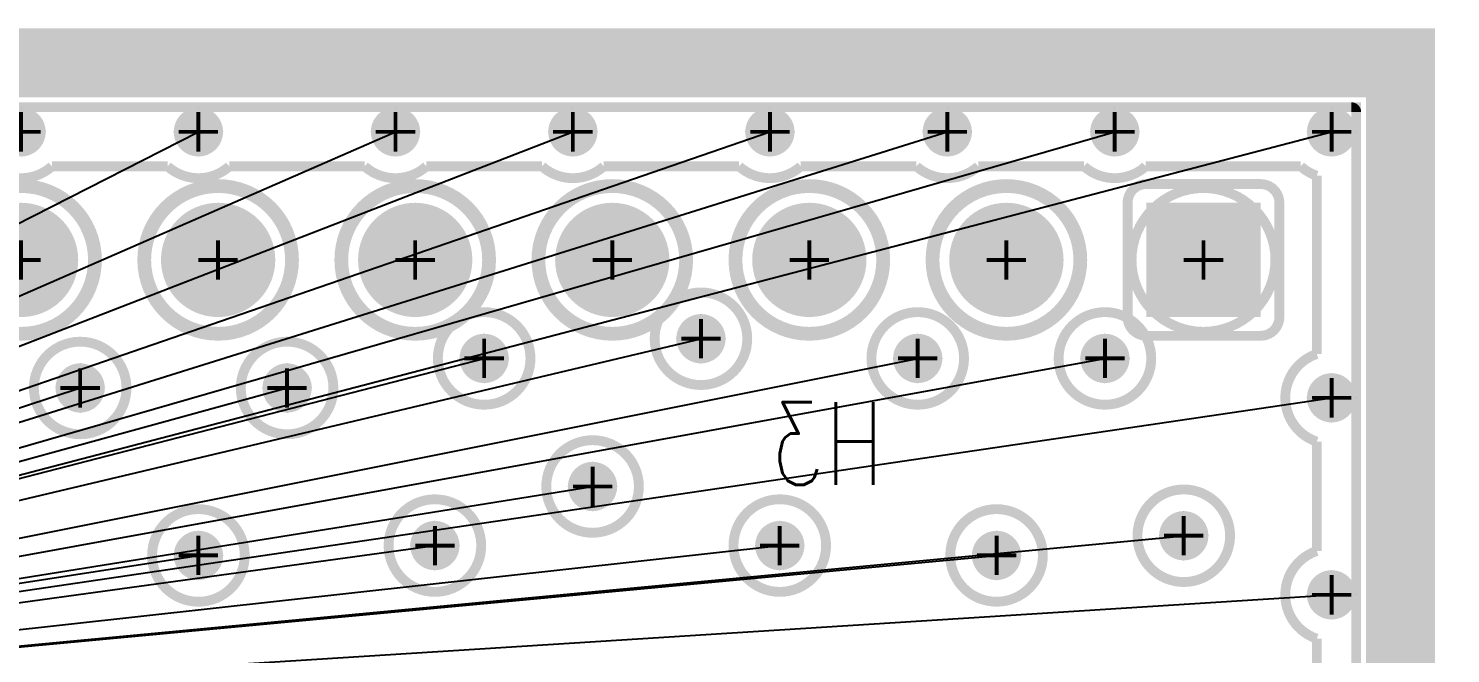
# Model space of a CAD drawing. Extents: x -1.33 to 3.2, y -3.63 to 2.02.
# Drawn here: x 0.804 to 1.525, y 1.7 to 2.018 of the extents above; entities that cross this region are included whole.
import ezdxf
from ezdxf.enums import TextEntityAlignment as Align

# ---------------------------------------------------------------- set-up
doc = ezdxf.new("R2010")
doc.units = 0
doc.linetypes.add('SIG_0', pattern=[2, 1, 1])
doc.linetypes.add('SIG_52', pattern=[2, 1, 1])
for name, color, linetype in [('2D_LINE_125', 3, 'CONTINUOUS'), ('2D_LINE_126', 6, 'CONTINUOUS'), ('BOARD_OUTLINE_00', 254, 'CONTINUOUS'), ('DRIL_PLTE_THRU_01', 16, 'CONTINUOUS'), ('DRIL_PLTE_THRU_02', 106, 'CONTINUOUS'), ('DRIL_PLTE_THRU_03', 255, 'CONTINUOUS'), ('DRIL_PLTE_THRU_04', 176, 'CONTINUOUS'), ('DRIL_SYMBOL', 254, 'CONTINUOUS'), ('LINK_00', 254, 'CONTINUOUS'), ('PADS_BOT', 5, 'CONTINUOUS'), ('PADS_INNER', 1, 'CONTINUOUS'), ('PADS_TOP', 1, 'CONTINUOUS'), ('PART_NAME_124', 216, 'CONTINUOUS'), ('POUR_OUTLINE_01', 1, 'CONTINUOUS'), ('POUR_OUTLINE_02', 112, 'CONTINUOUS'), ('POUR_OUTLINE_03', 222, 'CONTINUOUS'), ('POUR_OUTLINE_04', 5, 'CONTINUOUS'), ('POUR_VIATHERM_01', 1, 'CONTINUOUS'), ('POUR_VIATHERM_02', 112, 'CONTINUOUS'), ('POUR_VIATHERM_04', 5, 'CONTINUOUS'), ('POUR_VOID_01', 1, 'CONTINUOUS'), ('POUR_VOID_02', 112, 'CONTINUOUS'), ('POUR_VOID_03', 222, 'CONTINUOUS'), ('POUR_VOID_04', 5, 'CONTINUOUS'), ('VIAPTS', 34, 'CONTINUOUS')]:
    doc.layers.add(name, color=color, linetype=linetype)
doc.styles.add('W0$006', font='simplex', dxfattribs={"width": 0.75})

# ---------------------------------------------------------------- blocks, each defined once
blk = doc.blocks.new('SMOOTH_0$01')
at = {"const_width": 0.005}
blk.add_lwpolyline([(-0.0025, 0, 1), (0.0025, 0, 1)], format="xyb", close=True, dxfattribs=at)
blk = doc.blocks.new('BOARD_1')
at = {"layer": 'BOARD_OUTLINE_00', "const_width": 0.01}
blk.add_lwpolyline([(-0.04, 0), (2.56, 0), (2.56, 0.1), (2.65685, 0.19685), (2.65685, 1.45669), (2.56, 1.55354), (2.56, 2.1), (-0.04, 2.1)], close=True, dxfattribs=at)
at = {"layer": 'BOARD_OUTLINE_00'}
blk.add_blockref('SMOOTH_0$01', (2.56, 2.1), dxfattribs=at)
blk = doc.blocks.new('SMOOTH_0$035')
at = {"const_width": 0.0175}
blk.add_lwpolyline([(-0.00875, 0, 1), (0.00875, 0, 1)], format="xyb", close=True, dxfattribs=at)
blk = doc.blocks.new('DRAWING_9')
at = {"layer": '2D_LINE_125', "const_width": 0.035}
blk.add_lwpolyline([(-0.04, 0), (2.56, 0), (2.56, 0.1), (2.65685, 0.19685), (2.65685, 1.45669), (2.56, 1.55354), (2.56, 2.1), (-0.04, 2.1)], close=True, dxfattribs=at)
at = {"layer": '2D_LINE_125'}
blk.add_blockref('SMOOTH_0$035', (2.56, 2.1), dxfattribs=at)
blk = doc.blocks.new('DRAWING_10')
at = {"layer": '2D_LINE_126', "const_width": 0.035}
blk.add_lwpolyline([(-0.04, 0), (2.56, 0), (2.56, 0.1), (2.65685, 0.19685), (2.65685, 1.45669), (2.56, 1.55354), (2.56, 2.1), (-0.04, 2.1)], close=True, dxfattribs=at)
at = {"layer": '2D_LINE_126'}
blk.add_blockref('SMOOTH_0$035', (2.56, 2.1), dxfattribs=at)
blk = doc.blocks.new('POUR_VOID_694')
at = {"layer": 'POUR_VOID_01', "const_width": 0.005}
blk.add_lwpolyline([(-16.1785, -16, 1), (-16.1015, -16, 1)], format="xyb", close=True, dxfattribs=at)
blk = doc.blocks.new('POUR_VOID_690')
at = {"layer": 'POUR_VOID_01', "const_width": 0.005}
blk.add_lwpolyline([(-16.0785, -16, 1), (-16.0015, -16, 1)], format="xyb", close=True, dxfattribs=at)
blk = doc.blocks.new('POUR_VOID_689')
at = {"layer": 'POUR_VOID_01', "const_width": 0.005}
blk.add_lwpolyline([(-15.9785, -16, 1), (-15.9015, -16, 1)], format="xyb", close=True, dxfattribs=at)
blk = doc.blocks.new('POUR_VOID_688')
at = {"layer": 'POUR_VOID_01', "const_width": 0.005}
blk.add_lwpolyline([(-15.8785, -16, 1), (-15.8015, -16, 1)], format="xyb", close=True, dxfattribs=at)
blk = doc.blocks.new('POUR_VOID_687')
at = {"layer": 'POUR_VOID_01', "const_width": 0.005}
blk.add_lwpolyline([(-15.7785, -16, 1), (-15.7015, -16, 1)], format="xyb", close=True, dxfattribs=at)
blk = doc.blocks.new('POUR_VOID_685')
at = {"layer": 'POUR_VOID_01', "const_width": 0.005}
blk.add_lwpolyline([(-15.6785, -16, 1), (-15.6015, -16, 1)], format="xyb", close=True, dxfattribs=at)
blk = doc.blocks.new('POUR_VOID_684')
at = {"layer": 'POUR_VOID_01', "const_width": 0.005}
blk.add_lwpolyline([(-15.5015, -15.971), (-15.5015, -16.029, -0.414214), (-15.511, -16.0385), (-15.569, -16.0385, -0.414214), (-15.5785, -16.029), (-15.5785, -15.971, -0.414214), (-15.569, -15.9615), (-15.511, -15.9615, -0.414214)], format="xyb", close=True, dxfattribs=at)
blk = doc.blocks.new('POUR_OUTLINE_677')
at = {"layer": 'POUR_OUTLINE_01', "const_width": 0.005}
blk.add_lwpolyline([(-15.36565, -16.56621), (-15.36565, -16.55366, 0.198912), (-15.36638, -16.55189), (-15.45591, -16.46237, -0.198912), (-15.4625, -16.44646), (-15.4625, -15.925, 0.414214), (-15.465, -15.9225), (-18.015, -15.9225, 0.414214), (-18.0175, -15.925), (-18.0175, -17.975, 0.414214), (-18.015, -17.9775), (-15.465, -17.9775, 0.414214), (-15.4625, -17.975), (-15.4625, -17.9, -0.198912), (-15.45591, -17.88409), (-15.36638, -17.79456, 0.198912), (-15.36565, -17.79279), (-15.36565, -17.78025, 0.661266), (-15.36988, -17.77845, -2.350215), (-15.36988, -17.67037, 0.661266), (-15.36565, -17.66857), (-15.36565, -16.67789, 0.661266), (-15.36988, -16.67609, -2.350215), (-15.36988, -16.56801, 0.661266)], format="xyb", close=True, dxfattribs=at)
for name in ['POUR_VOID_694', 'POUR_VOID_690', 'POUR_VOID_689', 'POUR_VOID_688', 'POUR_VOID_687', 'POUR_VOID_685', 'POUR_VOID_684']:
    blk.add_blockref(name, (0, 0))
blk = doc.blocks.new('POUR_VIATHERM_1144')
at = {"layer": 'POUR_VIATHERM_01'}
for points in [[(-16.14, -15.9225), (-16.14, -15.9225)], [(-16.1525, -15.935), (-16.1525, -15.935)], [(-16.1275, -15.935), (-16.1275, -15.935)], [(-16.14, -15.9475), (-16.14, -15.9475)]]:
    blk.add_lwpolyline(points, dxfattribs=at)
blk = doc.blocks.new('POUR_VIATHERM_1146')
at = {"layer": 'POUR_VIATHERM_01'}
for points in [[(-16.05, -15.9225), (-16.05, -15.9225)], [(-16.0625, -15.935), (-16.0625, -15.935)], [(-16.0375, -15.935), (-16.0375, -15.935)], [(-16.05, -15.9475), (-16.05, -15.9475)]]:
    blk.add_lwpolyline(points, dxfattribs=at)
blk = doc.blocks.new('POUR_VIATHERM_1147')
at = {"layer": 'POUR_VIATHERM_01'}
for points in [[(-15.95, -15.9225), (-15.95, -15.9225)], [(-15.9625, -15.935), (-15.9625, -15.935)], [(-15.9375, -15.935), (-15.9375, -15.935)], [(-15.95, -15.9475), (-15.95, -15.9475)]]:
    blk.add_lwpolyline(points, dxfattribs=at)
blk = doc.blocks.new('POUR_VIATHERM_1149')
at = {"layer": 'POUR_VIATHERM_01'}
for points in [[(-15.86, -15.9225), (-15.86, -15.9225)], [(-15.8725, -15.935), (-15.8725, -15.935)], [(-15.8475, -15.935), (-15.8475, -15.935)], [(-15.86, -15.9475), (-15.86, -15.9475)]]:
    blk.add_lwpolyline(points, dxfattribs=at)
blk = doc.blocks.new('POUR_VIATHERM_1150')
at = {"layer": 'POUR_VIATHERM_01'}
for points in [[(-15.76, -15.9225), (-15.76, -15.9225)], [(-15.7725, -15.935), (-15.7725, -15.935)], [(-15.7475, -15.935), (-15.7475, -15.935)], [(-15.76, -15.9475), (-15.76, -15.9475)]]:
    blk.add_lwpolyline(points, dxfattribs=at)
blk = doc.blocks.new('POUR_VIATHERM_1151')
at = {"layer": 'POUR_VIATHERM_01'}
for points in [[(-15.67, -15.9225), (-15.67, -15.9225)], [(-15.6825, -15.935), (-15.6825, -15.935)], [(-15.6575, -15.935), (-15.6575, -15.935)], [(-15.67, -15.9475), (-15.67, -15.9475)]]:
    blk.add_lwpolyline(points, dxfattribs=at)
blk = doc.blocks.new('POUR_VIATHERM_1152')
at = {"layer": 'POUR_VIATHERM_01'}
for points in [[(-15.585, -15.9225), (-15.585, -15.9225)], [(-15.5975, -15.935), (-15.5975, -15.935)], [(-15.5725, -15.935), (-15.5725, -15.935)], [(-15.585, -15.9475), (-15.585, -15.9475)]]:
    blk.add_lwpolyline(points, dxfattribs=at)
blk = doc.blocks.new('POUR_VIATHERM_1153')
at = {"layer": 'POUR_VIATHERM_01'}
for points in [[(-15.475, -15.9225), (-15.475, -15.9225)], [(-15.4875, -15.935), (-15.4875, -15.935)], [(-15.4625, -15.935), (-15.4625, -15.935)], [(-15.475, -15.9475), (-15.475, -15.9475)]]:
    blk.add_lwpolyline(points, dxfattribs=at)
blk = doc.blocks.new('POUR_VIATHERM_1154')
at = {"layer": 'POUR_VIATHERM_01'}
for points in [[(-15.59, -16.0375), (-15.59, -16.0375)], [(-15.6025, -16.05), (-15.6025, -16.05)], [(-15.5775, -16.05), (-15.5775, -16.05)], [(-15.59, -16.0625), (-15.59, -16.0625)]]:
    blk.add_lwpolyline(points, dxfattribs=at)
blk = doc.blocks.new('POUR_VIATHERM_1156')
at = {"layer": 'POUR_VIATHERM_01'}
for points in [[(-15.685, -16.0375), (-15.685, -16.0375)], [(-15.6975, -16.05), (-15.6975, -16.05)], [(-15.6725, -16.05), (-15.6725, -16.05)], [(-15.685, -16.0625), (-15.685, -16.0625)]]:
    blk.add_lwpolyline(points, dxfattribs=at)
blk = doc.blocks.new('POUR_VIATHERM_1158')
at = {"layer": 'POUR_VIATHERM_01'}
for points in [[(-15.795, -16.0275), (-15.795, -16.0275)], [(-15.8075, -16.04), (-15.8075, -16.04)], [(-15.7825, -16.04), (-15.7825, -16.04)], [(-15.795, -16.0525), (-15.795, -16.0525)]]:
    blk.add_lwpolyline(points, dxfattribs=at)
blk = doc.blocks.new('POUR_VIATHERM_1160')
at = {"layer": 'POUR_VIATHERM_01'}
for points in [[(-15.905, -16.0375), (-15.905, -16.0375)], [(-15.9175, -16.05), (-15.9175, -16.05)], [(-15.8925, -16.05), (-15.8925, -16.05)], [(-15.905, -16.0625), (-15.905, -16.0625)]]:
    blk.add_lwpolyline(points, dxfattribs=at)
blk = doc.blocks.new('POUR_VIATHERM_1162')
at = {"layer": 'POUR_VIATHERM_01'}
for points in [[(-16.005, -16.0525), (-16.005, -16.0525)], [(-16.0175, -16.065), (-16.0175, -16.065)], [(-15.9925, -16.065), (-15.9925, -16.065)], [(-16.005, -16.0775), (-16.005, -16.0775)]]:
    blk.add_lwpolyline(points, dxfattribs=at)
blk = doc.blocks.new('POUR_VIATHERM_1164')
at = {"layer": 'POUR_VIATHERM_01'}
for points in [[(-16.11, -16.0525), (-16.11, -16.0525)], [(-16.1225, -16.065), (-16.1225, -16.065)], [(-16.0975, -16.065), (-16.0975, -16.065)], [(-16.11, -16.0775), (-16.11, -16.0775)]]:
    blk.add_lwpolyline(points, dxfattribs=at)
blk = doc.blocks.new('POUR_VIATHERM_1169')
at = {"layer": 'POUR_VIATHERM_01'}
for points in [[(-15.93, -16.1325), (-15.93, -16.1325)], [(-15.9425, -16.145), (-15.9425, -16.145)], [(-15.9175, -16.145), (-15.9175, -16.145)], [(-15.93, -16.1575), (-15.93, -16.1575)]]:
    blk.add_lwpolyline(points, dxfattribs=at)
blk = doc.blocks.new('POUR_VIATHERM_1171')
at = {"layer": 'POUR_VIATHERM_01'}
for points in [[(-15.85, -16.1025), (-15.85, -16.1025)], [(-15.8625, -16.115), (-15.8625, -16.115)], [(-15.8375, -16.115), (-15.8375, -16.115)], [(-15.85, -16.1275), (-15.85, -16.1275)]]:
    blk.add_lwpolyline(points, dxfattribs=at)
blk = doc.blocks.new('POUR_VIATHERM_1186')
at = {"layer": 'POUR_VIATHERM_01'}
for points in [[(-16.05, -16.1375), (-16.05, -16.1375)], [(-16.0625, -16.15), (-16.0625, -16.15)], [(-16.0375, -16.15), (-16.0375, -16.15)], [(-16.05, -16.1625), (-16.05, -16.1625)]]:
    blk.add_lwpolyline(points, dxfattribs=at)
blk = doc.blocks.new('POUR_VIATHERM_1193')
at = {"layer": 'POUR_VIATHERM_01'}
for points in [[(-15.755, -16.1325), (-15.755, -16.1325)], [(-15.7675, -16.145), (-15.7675, -16.145)], [(-15.7425, -16.145), (-15.7425, -16.145)], [(-15.755, -16.1575), (-15.755, -16.1575)]]:
    blk.add_lwpolyline(points, dxfattribs=at)
blk = doc.blocks.new('POUR_VIATHERM_1194')
at = {"layer": 'POUR_VIATHERM_01'}
for points in [[(-15.645, -16.1375), (-15.645, -16.1375)], [(-15.6575, -16.15), (-15.6575, -16.15)], [(-15.6325, -16.15), (-15.6325, -16.15)], [(-15.645, -16.1625), (-15.645, -16.1625)]]:
    blk.add_lwpolyline(points, dxfattribs=at)
blk = doc.blocks.new('POUR_VIATHERM_1196')
at = {"layer": 'POUR_VIATHERM_01'}
for points in [[(-15.55, -16.1275), (-15.55, -16.1275)], [(-15.5625, -16.14), (-15.5625, -16.14)], [(-15.5375, -16.14), (-15.5375, -16.14)], [(-15.55, -16.1525), (-15.55, -16.1525)]]:
    blk.add_lwpolyline(points, dxfattribs=at)
blk = doc.blocks.new('POUR_VIATHERM_1198')
at = {"layer": 'POUR_VIATHERM_01'}
for points in [[(-15.475, -16.1575), (-15.475, -16.1575)], [(-15.4875, -16.17), (-15.4875, -16.17)], [(-15.4625, -16.17), (-15.4625, -16.17)], [(-15.475, -16.1825), (-15.475, -16.1825)]]:
    blk.add_lwpolyline(points, dxfattribs=at)
blk = doc.blocks.new('POUR_VIATHERM_1204')
at = {"layer": 'POUR_VIATHERM_01'}
for points in [[(-15.475, -16.0575), (-15.475, -16.0575)], [(-15.4875, -16.07), (-15.4875, -16.07)], [(-15.4625, -16.07), (-15.4625, -16.07)], [(-15.475, -16.0825), (-15.475, -16.0825)]]:
    blk.add_lwpolyline(points, dxfattribs=at)
blk = doc.blocks.new('POUR_HEADER_0')
for name in ['POUR_OUTLINE_677', 'POUR_VIATHERM_1144', 'POUR_VIATHERM_1146', 'POUR_VIATHERM_1147', 'POUR_VIATHERM_1149', 'POUR_VIATHERM_1150', 'POUR_VIATHERM_1151', 'POUR_VIATHERM_1152', 'POUR_VIATHERM_1153', 'POUR_VIATHERM_1158', 'POUR_VIATHERM_1160', 'POUR_VIATHERM_1156', 'POUR_VIATHERM_1154', 'POUR_VIATHERM_1164', 'POUR_VIATHERM_1162', 'POUR_VIATHERM_1204', 'POUR_VIATHERM_1171', 'POUR_VIATHERM_1196', 'POUR_VIATHERM_1186', 'POUR_VIATHERM_1169', 'POUR_VIATHERM_1193', 'POUR_VIATHERM_1194', 'POUR_VIATHERM_1198']:
    blk.add_blockref(name, (18, 18))
blk = doc.blocks.new('POUR_VOID_24')
at = {"layer": 'POUR_VOID_04', "const_width": 0.005}
blk.add_lwpolyline([(-16.1785, -16, 1), (-16.1015, -16, 1)], format="xyb", close=True, dxfattribs=at)
blk = doc.blocks.new('POUR_VOID_23')
at = {"layer": 'POUR_VOID_04', "const_width": 0.005}
blk.add_lwpolyline([(-16.0785, -16, 1), (-16.0015, -16, 1)], format="xyb", close=True, dxfattribs=at)
blk = doc.blocks.new('POUR_VOID_21')
at = {"layer": 'POUR_VOID_04', "const_width": 0.005}
blk.add_lwpolyline([(-15.9785, -16, 1), (-15.9015, -16, 1)], format="xyb", close=True, dxfattribs=at)
blk = doc.blocks.new('POUR_VOID_20')
at = {"layer": 'POUR_VOID_04', "const_width": 0.005}
blk.add_lwpolyline([(-15.8785, -16, 1), (-15.8015, -16, 1)], format="xyb", close=True, dxfattribs=at)
blk = doc.blocks.new('POUR_VOID_19')
at = {"layer": 'POUR_VOID_04', "const_width": 0.005}
blk.add_lwpolyline([(-15.7785, -16, 1), (-15.7015, -16, 1)], format="xyb", close=True, dxfattribs=at)
blk = doc.blocks.new('POUR_VOID_17')
at = {"layer": 'POUR_VOID_04', "const_width": 0.005}
blk.add_lwpolyline([(-15.6785, -16, 1), (-15.6015, -16, 1)], format="xyb", close=True, dxfattribs=at)
blk = doc.blocks.new('POUR_VOID_16')
at = {"layer": 'POUR_VOID_04', "const_width": 0.005}
blk.add_lwpolyline([(-15.5015, -15.971), (-15.5015, -16.029, -0.414214), (-15.511, -16.0385), (-15.569, -16.0385, -0.414214), (-15.5785, -16.029), (-15.5785, -15.971, -0.414214), (-15.569, -15.9615), (-15.511, -15.9615, -0.414214)], format="xyb", close=True, dxfattribs=at)
blk = doc.blocks.new('POUR_OUTLINE_4')
at = {"layer": 'POUR_OUTLINE_04', "const_width": 0.005}
blk.add_lwpolyline([(-15.36565, -16.56621), (-15.36565, -16.55366, 0.198912), (-15.36638, -16.55189), (-15.45591, -16.46237, -0.198912), (-15.4625, -16.44646), (-15.4625, -15.925, 0.414214), (-15.465, -15.9225), (-18.015, -15.9225, 0.414214), (-18.0175, -15.925), (-18.0175, -17.975, 0.414214), (-18.015, -17.9775), (-15.465, -17.9775, 0.414214), (-15.4625, -17.975), (-15.4625, -17.9, -0.198912), (-15.45591, -17.88409), (-15.36638, -17.79456, 0.198912), (-15.36565, -17.79279), (-15.36565, -17.78025, 0.661266), (-15.36988, -17.77845, -2.350215), (-15.36988, -17.67037, 0.661266), (-15.36565, -17.66857), (-15.36565, -16.67789, 0.661266), (-15.36988, -16.67609, -2.350215), (-15.36988, -16.56801, 0.661266)], format="xyb", close=True, dxfattribs=at)
for name in ['POUR_VOID_24', 'POUR_VOID_23', 'POUR_VOID_21', 'POUR_VOID_20', 'POUR_VOID_19', 'POUR_VOID_17', 'POUR_VOID_16']:
    blk.add_blockref(name, (0, 0))
blk = doc.blocks.new('POUR_VIATHERM_432')
at = {"layer": 'POUR_VIATHERM_04'}
for points in [[(-16.14, -15.9225), (-16.14, -15.9225)], [(-16.1525, -15.935), (-16.1525, -15.935)], [(-16.1275, -15.935), (-16.1275, -15.935)], [(-16.14, -15.9475), (-16.14, -15.9475)]]:
    blk.add_lwpolyline(points, dxfattribs=at)
blk = doc.blocks.new('POUR_VIATHERM_434')
at = {"layer": 'POUR_VIATHERM_04'}
for points in [[(-16.05, -15.9225), (-16.05, -15.9225)], [(-16.0625, -15.935), (-16.0625, -15.935)], [(-16.0375, -15.935), (-16.0375, -15.935)], [(-16.05, -15.9475), (-16.05, -15.9475)]]:
    blk.add_lwpolyline(points, dxfattribs=at)
blk = doc.blocks.new('POUR_VIATHERM_435')
at = {"layer": 'POUR_VIATHERM_04'}
for points in [[(-15.95, -15.9225), (-15.95, -15.9225)], [(-15.9625, -15.935), (-15.9625, -15.935)], [(-15.9375, -15.935), (-15.9375, -15.935)], [(-15.95, -15.9475), (-15.95, -15.9475)]]:
    blk.add_lwpolyline(points, dxfattribs=at)
blk = doc.blocks.new('POUR_VIATHERM_437')
at = {"layer": 'POUR_VIATHERM_04'}
for points in [[(-15.86, -15.9225), (-15.86, -15.9225)], [(-15.8725, -15.935), (-15.8725, -15.935)], [(-15.8475, -15.935), (-15.8475, -15.935)], [(-15.86, -15.9475), (-15.86, -15.9475)]]:
    blk.add_lwpolyline(points, dxfattribs=at)
blk = doc.blocks.new('POUR_VIATHERM_438')
at = {"layer": 'POUR_VIATHERM_04'}
for points in [[(-15.76, -15.9225), (-15.76, -15.9225)], [(-15.7725, -15.935), (-15.7725, -15.935)], [(-15.7475, -15.935), (-15.7475, -15.935)], [(-15.76, -15.9475), (-15.76, -15.9475)]]:
    blk.add_lwpolyline(points, dxfattribs=at)
blk = doc.blocks.new('POUR_VIATHERM_439')
at = {"layer": 'POUR_VIATHERM_04'}
for points in [[(-15.67, -15.9225), (-15.67, -15.9225)], [(-15.6825, -15.935), (-15.6825, -15.935)], [(-15.6575, -15.935), (-15.6575, -15.935)], [(-15.67, -15.9475), (-15.67, -15.9475)]]:
    blk.add_lwpolyline(points, dxfattribs=at)
blk = doc.blocks.new('POUR_VIATHERM_440')
at = {"layer": 'POUR_VIATHERM_04'}
for points in [[(-15.585, -15.9225), (-15.585, -15.9225)], [(-15.5975, -15.935), (-15.5975, -15.935)], [(-15.5725, -15.935), (-15.5725, -15.935)], [(-15.585, -15.9475), (-15.585, -15.9475)]]:
    blk.add_lwpolyline(points, dxfattribs=at)
blk = doc.blocks.new('POUR_VIATHERM_441')
at = {"layer": 'POUR_VIATHERM_04'}
for points in [[(-15.475, -15.9225), (-15.475, -15.9225)], [(-15.4875, -15.935), (-15.4875, -15.935)], [(-15.4625, -15.935), (-15.4625, -15.935)], [(-15.475, -15.9475), (-15.475, -15.9475)]]:
    blk.add_lwpolyline(points, dxfattribs=at)
blk = doc.blocks.new('POUR_VIATHERM_442')
at = {"layer": 'POUR_VIATHERM_04'}
for points in [[(-15.59, -16.0375), (-15.59, -16.0375)], [(-15.6025, -16.05), (-15.6025, -16.05)], [(-15.5775, -16.05), (-15.5775, -16.05)], [(-15.59, -16.0625), (-15.59, -16.0625)]]:
    blk.add_lwpolyline(points, dxfattribs=at)
blk = doc.blocks.new('POUR_VIATHERM_444')
at = {"layer": 'POUR_VIATHERM_04'}
for points in [[(-15.685, -16.0375), (-15.685, -16.0375)], [(-15.6975, -16.05), (-15.6975, -16.05)], [(-15.6725, -16.05), (-15.6725, -16.05)], [(-15.685, -16.0625), (-15.685, -16.0625)]]:
    blk.add_lwpolyline(points, dxfattribs=at)
blk = doc.blocks.new('POUR_VIATHERM_446')
at = {"layer": 'POUR_VIATHERM_04'}
for points in [[(-15.795, -16.0275), (-15.795, -16.0275)], [(-15.8075, -16.04), (-15.8075, -16.04)], [(-15.7825, -16.04), (-15.7825, -16.04)], [(-15.795, -16.0525), (-15.795, -16.0525)]]:
    blk.add_lwpolyline(points, dxfattribs=at)
blk = doc.blocks.new('POUR_VIATHERM_448')
at = {"layer": 'POUR_VIATHERM_04'}
for points in [[(-15.905, -16.0375), (-15.905, -16.0375)], [(-15.9175, -16.05), (-15.9175, -16.05)], [(-15.8925, -16.05), (-15.8925, -16.05)], [(-15.905, -16.0625), (-15.905, -16.0625)]]:
    blk.add_lwpolyline(points, dxfattribs=at)
blk = doc.blocks.new('POUR_VIATHERM_450')
at = {"layer": 'POUR_VIATHERM_04'}
for points in [[(-16.005, -16.0525), (-16.005, -16.0525)], [(-16.0175, -16.065), (-16.0175, -16.065)], [(-15.9925, -16.065), (-15.9925, -16.065)], [(-16.005, -16.0775), (-16.005, -16.0775)]]:
    blk.add_lwpolyline(points, dxfattribs=at)
blk = doc.blocks.new('POUR_VIATHERM_452')
at = {"layer": 'POUR_VIATHERM_04'}
for points in [[(-16.11, -16.0525), (-16.11, -16.0525)], [(-16.1225, -16.065), (-16.1225, -16.065)], [(-16.0975, -16.065), (-16.0975, -16.065)], [(-16.11, -16.0775), (-16.11, -16.0775)]]:
    blk.add_lwpolyline(points, dxfattribs=at)
blk = doc.blocks.new('POUR_VIATHERM_457')
at = {"layer": 'POUR_VIATHERM_04'}
for points in [[(-15.93, -16.1325), (-15.93, -16.1325)], [(-15.9425, -16.145), (-15.9425, -16.145)], [(-15.9175, -16.145), (-15.9175, -16.145)], [(-15.93, -16.1575), (-15.93, -16.1575)]]:
    blk.add_lwpolyline(points, dxfattribs=at)
blk = doc.blocks.new('POUR_VIATHERM_459')
at = {"layer": 'POUR_VIATHERM_04'}
for points in [[(-15.85, -16.1025), (-15.85, -16.1025)], [(-15.8625, -16.115), (-15.8625, -16.115)], [(-15.8375, -16.115), (-15.8375, -16.115)], [(-15.85, -16.1275), (-15.85, -16.1275)]]:
    blk.add_lwpolyline(points, dxfattribs=at)
blk = doc.blocks.new('POUR_VIATHERM_474')
at = {"layer": 'POUR_VIATHERM_04'}
for points in [[(-16.05, -16.1375), (-16.05, -16.1375)], [(-16.0625, -16.15), (-16.0625, -16.15)], [(-16.0375, -16.15), (-16.0375, -16.15)], [(-16.05, -16.1625), (-16.05, -16.1625)]]:
    blk.add_lwpolyline(points, dxfattribs=at)
blk = doc.blocks.new('POUR_VIATHERM_481')
at = {"layer": 'POUR_VIATHERM_04'}
for points in [[(-15.755, -16.1325), (-15.755, -16.1325)], [(-15.7675, -16.145), (-15.7675, -16.145)], [(-15.7425, -16.145), (-15.7425, -16.145)], [(-15.755, -16.1575), (-15.755, -16.1575)]]:
    blk.add_lwpolyline(points, dxfattribs=at)
blk = doc.blocks.new('POUR_VIATHERM_482')
at = {"layer": 'POUR_VIATHERM_04'}
for points in [[(-15.645, -16.1375), (-15.645, -16.1375)], [(-15.6575, -16.15), (-15.6575, -16.15)], [(-15.6325, -16.15), (-15.6325, -16.15)], [(-15.645, -16.1625), (-15.645, -16.1625)]]:
    blk.add_lwpolyline(points, dxfattribs=at)
blk = doc.blocks.new('POUR_VIATHERM_484')
at = {"layer": 'POUR_VIATHERM_04'}
for points in [[(-15.55, -16.1275), (-15.55, -16.1275)], [(-15.5625, -16.14), (-15.5625, -16.14)], [(-15.5375, -16.14), (-15.5375, -16.14)], [(-15.55, -16.1525), (-15.55, -16.1525)]]:
    blk.add_lwpolyline(points, dxfattribs=at)
blk = doc.blocks.new('POUR_VIATHERM_486')
at = {"layer": 'POUR_VIATHERM_04'}
for points in [[(-15.475, -16.1575), (-15.475, -16.1575)], [(-15.4875, -16.17), (-15.4875, -16.17)], [(-15.4625, -16.17), (-15.4625, -16.17)], [(-15.475, -16.1825), (-15.475, -16.1825)]]:
    blk.add_lwpolyline(points, dxfattribs=at)
blk = doc.blocks.new('POUR_VIATHERM_492')
at = {"layer": 'POUR_VIATHERM_04'}
for points in [[(-15.475, -16.0575), (-15.475, -16.0575)], [(-15.4875, -16.07), (-15.4875, -16.07)], [(-15.4625, -16.07), (-15.4625, -16.07)], [(-15.475, -16.0825), (-15.475, -16.0825)]]:
    blk.add_lwpolyline(points, dxfattribs=at)
blk = doc.blocks.new('POUR_HEADER_1')
for name in ['POUR_OUTLINE_4', 'POUR_VIATHERM_432', 'POUR_VIATHERM_434', 'POUR_VIATHERM_435', 'POUR_VIATHERM_437', 'POUR_VIATHERM_438', 'POUR_VIATHERM_439', 'POUR_VIATHERM_440', 'POUR_VIATHERM_441', 'POUR_VIATHERM_446', 'POUR_VIATHERM_448', 'POUR_VIATHERM_444', 'POUR_VIATHERM_442', 'POUR_VIATHERM_452', 'POUR_VIATHERM_450', 'POUR_VIATHERM_492', 'POUR_VIATHERM_459', 'POUR_VIATHERM_484', 'POUR_VIATHERM_474', 'POUR_VIATHERM_457', 'POUR_VIATHERM_481', 'POUR_VIATHERM_482', 'POUR_VIATHERM_486']:
    blk.add_blockref(name, (18, 18))
blk = doc.blocks.new('POUR_VOID_1943')
at = {"layer": 'POUR_VOID_02', "const_width": 0.005}
blk.add_lwpolyline([(-16.1765, -16, 1), (-16.1035, -16, 1)], format="xyb", close=True, dxfattribs=at)
blk = doc.blocks.new('POUR_VOID_1941')
at = {"layer": 'POUR_VOID_02', "const_width": 0.005}
blk.add_lwpolyline([(-16.0765, -16, 1), (-16.0035, -16, 1)], format="xyb", close=True, dxfattribs=at)
blk = doc.blocks.new('POUR_VOID_1938')
at = {"layer": 'POUR_VOID_02', "const_width": 0.005}
blk.add_lwpolyline([(-15.9765, -16, 1), (-15.9035, -16, 1)], format="xyb", close=True, dxfattribs=at)
blk = doc.blocks.new('POUR_VOID_1936')
at = {"layer": 'POUR_VOID_02', "const_width": 0.005}
blk.add_lwpolyline([(-15.8765, -16, 1), (-15.8035, -16, 1)], format="xyb", close=True, dxfattribs=at)
blk = doc.blocks.new('POUR_VOID_1934')
at = {"layer": 'POUR_VOID_02', "const_width": 0.005}
blk.add_lwpolyline([(-15.7765, -16, 1), (-15.7035, -16, 1)], format="xyb", close=True, dxfattribs=at)
blk = doc.blocks.new('POUR_VOID_1933')
at = {"layer": 'POUR_VOID_02', "const_width": 0.005}
blk.add_lwpolyline([(-15.6765, -16, 1), (-15.6035, -16, 1)], format="xyb", close=True, dxfattribs=at)
blk = doc.blocks.new('POUR_VOID_1931')
at = {"layer": 'POUR_VOID_02', "const_width": 0.005}
blk.add_lwpolyline([(-15.5765, -16, 1), (-15.5035, -16, 1)], format="xyb", close=True, dxfattribs=at)
blk = doc.blocks.new('POUR_OUTLINE_1921')
at = {"layer": 'POUR_OUTLINE_02', "const_width": 0.005}
blk.add_lwpolyline([(-15.36565, -17.63338), (-15.36565, -16.71308, -1.466646), (-15.40121, -16.51706), (-15.45591, -16.46237, -0.198912), (-15.4625, -16.44646), (-15.4625, -15.9225), (-18.0175, -15.9225), (-18.0175, -17.9775), (-15.4625, -17.9775), (-15.4625, -17.9, -0.198912), (-15.45591, -17.88409), (-15.40121, -17.82939, -1.466646)], format="xyb", close=True, dxfattribs=at)
for name in ['POUR_VOID_1943', 'POUR_VOID_1941', 'POUR_VOID_1938', 'POUR_VOID_1936', 'POUR_VOID_1934', 'POUR_VOID_1933', 'POUR_VOID_1931']:
    blk.add_blockref(name, (0, 0))
blk = doc.blocks.new('POUR_VIATHERM_2371')
at = {"layer": 'POUR_VIATHERM_02'}
for points in [[(-16.14, -15.9225), (-16.14, -15.9225)], [(-16.1525, -15.935), (-16.1525, -15.935)], [(-16.1275, -15.935), (-16.1275, -15.935)], [(-16.14, -15.9475), (-16.14, -15.9475)]]:
    blk.add_lwpolyline(points, dxfattribs=at)
blk = doc.blocks.new('POUR_VIATHERM_2373')
at = {"layer": 'POUR_VIATHERM_02'}
for points in [[(-16.05, -15.9225), (-16.05, -15.9225)], [(-16.0625, -15.935), (-16.0625, -15.935)], [(-16.0375, -15.935), (-16.0375, -15.935)], [(-16.05, -15.9475), (-16.05, -15.9475)]]:
    blk.add_lwpolyline(points, dxfattribs=at)
blk = doc.blocks.new('POUR_VIATHERM_2374')
at = {"layer": 'POUR_VIATHERM_02'}
for points in [[(-15.95, -15.9225), (-15.95, -15.9225)], [(-15.9625, -15.935), (-15.9625, -15.935)], [(-15.9375, -15.935), (-15.9375, -15.935)], [(-15.95, -15.9475), (-15.95, -15.9475)]]:
    blk.add_lwpolyline(points, dxfattribs=at)
blk = doc.blocks.new('POUR_VIATHERM_2376')
at = {"layer": 'POUR_VIATHERM_02'}
for points in [[(-15.86, -15.9225), (-15.86, -15.9225)], [(-15.8725, -15.935), (-15.8725, -15.935)], [(-15.8475, -15.935), (-15.8475, -15.935)], [(-15.86, -15.9475), (-15.86, -15.9475)]]:
    blk.add_lwpolyline(points, dxfattribs=at)
blk = doc.blocks.new('POUR_VIATHERM_2377')
at = {"layer": 'POUR_VIATHERM_02'}
for points in [[(-15.76, -15.9225), (-15.76, -15.9225)], [(-15.7725, -15.935), (-15.7725, -15.935)], [(-15.7475, -15.935), (-15.7475, -15.935)], [(-15.76, -15.9475), (-15.76, -15.9475)]]:
    blk.add_lwpolyline(points, dxfattribs=at)
blk = doc.blocks.new('POUR_VIATHERM_2378')
at = {"layer": 'POUR_VIATHERM_02'}
for points in [[(-15.67, -15.9225), (-15.67, -15.9225)], [(-15.6825, -15.935), (-15.6825, -15.935)], [(-15.6575, -15.935), (-15.6575, -15.935)], [(-15.67, -15.9475), (-15.67, -15.9475)]]:
    blk.add_lwpolyline(points, dxfattribs=at)
blk = doc.blocks.new('POUR_VIATHERM_2379')
at = {"layer": 'POUR_VIATHERM_02'}
for points in [[(-15.585, -15.9225), (-15.585, -15.9225)], [(-15.5975, -15.935), (-15.5975, -15.935)], [(-15.5725, -15.935), (-15.5725, -15.935)], [(-15.585, -15.9475), (-15.585, -15.9475)]]:
    blk.add_lwpolyline(points, dxfattribs=at)
blk = doc.blocks.new('POUR_VIATHERM_2380')
at = {"layer": 'POUR_VIATHERM_02'}
for points in [[(-15.475, -15.9225), (-15.475, -15.9225)], [(-15.4875, -15.935), (-15.4875, -15.935)], [(-15.4625, -15.935), (-15.4625, -15.935)], [(-15.475, -15.9475), (-15.475, -15.9475)]]:
    blk.add_lwpolyline(points, dxfattribs=at)
blk = doc.blocks.new('POUR_VIATHERM_2381')
at = {"layer": 'POUR_VIATHERM_02'}
for points in [[(-15.59, -16.0375), (-15.59, -16.0375)], [(-15.6025, -16.05), (-15.6025, -16.05)], [(-15.5775, -16.05), (-15.5775, -16.05)], [(-15.59, -16.0625), (-15.59, -16.0625)]]:
    blk.add_lwpolyline(points, dxfattribs=at)
blk = doc.blocks.new('POUR_VIATHERM_2383')
at = {"layer": 'POUR_VIATHERM_02'}
for points in [[(-15.685, -16.0375), (-15.685, -16.0375)], [(-15.6975, -16.05), (-15.6975, -16.05)], [(-15.6725, -16.05), (-15.6725, -16.05)], [(-15.685, -16.0625), (-15.685, -16.0625)]]:
    blk.add_lwpolyline(points, dxfattribs=at)
blk = doc.blocks.new('POUR_VIATHERM_2385')
at = {"layer": 'POUR_VIATHERM_02'}
for points in [[(-15.795, -16.0275), (-15.795, -16.0275)], [(-15.8075, -16.04), (-15.8075, -16.04)], [(-15.7825, -16.04), (-15.7825, -16.04)], [(-15.795, -16.0525), (-15.795, -16.0525)]]:
    blk.add_lwpolyline(points, dxfattribs=at)
blk = doc.blocks.new('POUR_VIATHERM_2387')
at = {"layer": 'POUR_VIATHERM_02'}
for points in [[(-15.905, -16.0375), (-15.905, -16.0375)], [(-15.9175, -16.05), (-15.9175, -16.05)], [(-15.8925, -16.05), (-15.8925, -16.05)], [(-15.905, -16.0625), (-15.905, -16.0625)]]:
    blk.add_lwpolyline(points, dxfattribs=at)
blk = doc.blocks.new('POUR_VIATHERM_2389')
at = {"layer": 'POUR_VIATHERM_02'}
for points in [[(-16.005, -16.0525), (-16.005, -16.0525)], [(-16.0175, -16.065), (-16.0175, -16.065)], [(-15.9925, -16.065), (-15.9925, -16.065)], [(-16.005, -16.0775), (-16.005, -16.0775)]]:
    blk.add_lwpolyline(points, dxfattribs=at)
blk = doc.blocks.new('POUR_VIATHERM_2391')
at = {"layer": 'POUR_VIATHERM_02'}
for points in [[(-16.11, -16.0525), (-16.11, -16.0525)], [(-16.1225, -16.065), (-16.1225, -16.065)], [(-16.0975, -16.065), (-16.0975, -16.065)], [(-16.11, -16.0775), (-16.11, -16.0775)]]:
    blk.add_lwpolyline(points, dxfattribs=at)
blk = doc.blocks.new('POUR_VIATHERM_2396')
at = {"layer": 'POUR_VIATHERM_02'}
for points in [[(-15.93, -16.1325), (-15.93, -16.1325)], [(-15.9425, -16.145), (-15.9425, -16.145)], [(-15.9175, -16.145), (-15.9175, -16.145)], [(-15.93, -16.1575), (-15.93, -16.1575)]]:
    blk.add_lwpolyline(points, dxfattribs=at)
blk = doc.blocks.new('POUR_VIATHERM_2398')
at = {"layer": 'POUR_VIATHERM_02'}
for points in [[(-15.85, -16.1025), (-15.85, -16.1025)], [(-15.8625, -16.115), (-15.8625, -16.115)], [(-15.8375, -16.115), (-15.8375, -16.115)], [(-15.85, -16.1275), (-15.85, -16.1275)]]:
    blk.add_lwpolyline(points, dxfattribs=at)
blk = doc.blocks.new('POUR_VIATHERM_2413')
at = {"layer": 'POUR_VIATHERM_02'}
for points in [[(-16.05, -16.1375), (-16.05, -16.1375)], [(-16.0625, -16.15), (-16.0625, -16.15)], [(-16.0375, -16.15), (-16.0375, -16.15)], [(-16.05, -16.1625), (-16.05, -16.1625)]]:
    blk.add_lwpolyline(points, dxfattribs=at)
blk = doc.blocks.new('POUR_VIATHERM_2420')
at = {"layer": 'POUR_VIATHERM_02'}
for points in [[(-15.755, -16.1325), (-15.755, -16.1325)], [(-15.7675, -16.145), (-15.7675, -16.145)], [(-15.7425, -16.145), (-15.7425, -16.145)], [(-15.755, -16.1575), (-15.755, -16.1575)]]:
    blk.add_lwpolyline(points, dxfattribs=at)
blk = doc.blocks.new('POUR_VIATHERM_2421')
at = {"layer": 'POUR_VIATHERM_02'}
for points in [[(-15.645, -16.1375), (-15.645, -16.1375)], [(-15.6575, -16.15), (-15.6575, -16.15)], [(-15.6325, -16.15), (-15.6325, -16.15)], [(-15.645, -16.1625), (-15.645, -16.1625)]]:
    blk.add_lwpolyline(points, dxfattribs=at)
blk = doc.blocks.new('POUR_VIATHERM_2423')
at = {"layer": 'POUR_VIATHERM_02'}
for points in [[(-15.55, -16.1275), (-15.55, -16.1275)], [(-15.5625, -16.14), (-15.5625, -16.14)], [(-15.5375, -16.14), (-15.5375, -16.14)], [(-15.55, -16.1525), (-15.55, -16.1525)]]:
    blk.add_lwpolyline(points, dxfattribs=at)
blk = doc.blocks.new('POUR_VIATHERM_2425')
at = {"layer": 'POUR_VIATHERM_02'}
for points in [[(-15.475, -16.1575), (-15.475, -16.1575)], [(-15.4875, -16.17), (-15.4875, -16.17)], [(-15.4625, -16.17), (-15.4625, -16.17)], [(-15.475, -16.1825), (-15.475, -16.1825)]]:
    blk.add_lwpolyline(points, dxfattribs=at)
blk = doc.blocks.new('POUR_VIATHERM_2431')
at = {"layer": 'POUR_VIATHERM_02'}
for points in [[(-15.475, -16.0575), (-15.475, -16.0575)], [(-15.4875, -16.07), (-15.4875, -16.07)], [(-15.4625, -16.07), (-15.4625, -16.07)], [(-15.475, -16.0825), (-15.475, -16.0825)]]:
    blk.add_lwpolyline(points, dxfattribs=at)
blk = doc.blocks.new('POUR_HEADER_2')
for name in ['POUR_OUTLINE_1921', 'POUR_VIATHERM_2371', 'POUR_VIATHERM_2373', 'POUR_VIATHERM_2374', 'POUR_VIATHERM_2376', 'POUR_VIATHERM_2377', 'POUR_VIATHERM_2378', 'POUR_VIATHERM_2379', 'POUR_VIATHERM_2380', 'POUR_VIATHERM_2385', 'POUR_VIATHERM_2387', 'POUR_VIATHERM_2383', 'POUR_VIATHERM_2381', 'POUR_VIATHERM_2391', 'POUR_VIATHERM_2389', 'POUR_VIATHERM_2431', 'POUR_VIATHERM_2398', 'POUR_VIATHERM_2423', 'POUR_VIATHERM_2413', 'POUR_VIATHERM_2396', 'POUR_VIATHERM_2420', 'POUR_VIATHERM_2421', 'POUR_VIATHERM_2425']:
    blk.add_blockref(name, (18, 18))
blk = doc.blocks.new('POUR_VOID_1583')
at = {"layer": 'POUR_VOID_03', "const_width": 0.005}
blk.add_lwpolyline([(-16.1765, -16, 1), (-16.1035, -16, 1)], format="xyb", close=True, dxfattribs=at)
blk = doc.blocks.new('POUR_VOID_1542')
at = {"layer": 'POUR_VOID_03', "const_width": 0.005}
blk.add_lwpolyline([(-16.1335, -16.065, 1), (-16.0865, -16.065, 1)], format="xyb", close=True, dxfattribs=at)
blk = doc.blocks.new('POUR_VOID_1535')
at = {"layer": 'POUR_VOID_03', "const_width": 0.005}
blk.add_lwpolyline([(-16.0765, -16, 1), (-16.0035, -16, 1)], format="xyb", close=True, dxfattribs=at)
blk = doc.blocks.new('POUR_VOID_1534')
at = {"layer": 'POUR_VOID_03', "const_width": 0.005}
blk.add_lwpolyline([(-16.0285, -16.065, 1), (-15.9815, -16.065, 1)], format="xyb", close=True, dxfattribs=at)
blk = doc.blocks.new('POUR_VOID_1533')
at = {"layer": 'POUR_VOID_03', "const_width": 0.005}
blk.add_lwpolyline([(-16.0735, -16.15, 1), (-16.0265, -16.15, 1)], format="xyb", close=True, dxfattribs=at)
blk = doc.blocks.new('POUR_VOID_1524')
at = {"layer": 'POUR_VOID_03', "const_width": 0.005}
blk.add_lwpolyline([(-15.9765, -16, 1), (-15.9035, -16, 1)], format="xyb", close=True, dxfattribs=at)
blk = doc.blocks.new('POUR_VOID_1522')
at = {"layer": 'POUR_VOID_03', "const_width": 0.005}
blk.add_lwpolyline([(-15.9285, -16.05, 1), (-15.8815, -16.05, 1)], format="xyb", close=True, dxfattribs=at)
blk = doc.blocks.new('POUR_VOID_1521')
at = {"layer": 'POUR_VOID_03', "const_width": 0.005}
blk.add_lwpolyline([(-15.9535, -16.145, 1), (-15.9065, -16.145, 1)], format="xyb", close=True, dxfattribs=at)
blk = doc.blocks.new('POUR_VOID_1494')
at = {"layer": 'POUR_VOID_03', "const_width": 0.005}
blk.add_lwpolyline([(-15.8765, -16, 1), (-15.8035, -16, 1)], format="xyb", close=True, dxfattribs=at)
blk = doc.blocks.new('POUR_VOID_1493')
at = {"layer": 'POUR_VOID_03', "const_width": 0.005}
blk.add_lwpolyline([(-15.8735, -16.115, 1), (-15.8265, -16.115, 1)], format="xyb", close=True, dxfattribs=at)
blk = doc.blocks.new('POUR_VOID_1455')
at = {"layer": 'POUR_VOID_03', "const_width": 0.005}
blk.add_lwpolyline([(-15.7765, -16, 1), (-15.7035, -16, 1)], format="xyb", close=True, dxfattribs=at)
blk = doc.blocks.new('POUR_VOID_1454')
at = {"layer": 'POUR_VOID_03', "const_width": 0.005}
blk.add_lwpolyline([(-15.8185, -16.04, 1), (-15.7715, -16.04, 1)], format="xyb", close=True, dxfattribs=at)
blk = doc.blocks.new('POUR_VOID_1450')
at = {"layer": 'POUR_VOID_03', "const_width": 0.005}
blk.add_lwpolyline([(-15.7785, -16.145, 1), (-15.7315, -16.145, 1)], format="xyb", close=True, dxfattribs=at)
blk = doc.blocks.new('POUR_VOID_1446')
at = {"layer": 'POUR_VOID_03', "const_width": 0.005}
blk.add_lwpolyline([(-15.6765, -16, 1), (-15.6035, -16, 1)], format="xyb", close=True, dxfattribs=at)
blk = doc.blocks.new('POUR_VOID_1445')
at = {"layer": 'POUR_VOID_03', "const_width": 0.005}
blk.add_lwpolyline([(-15.7085, -16.05, 1), (-15.6615, -16.05, 1)], format="xyb", close=True, dxfattribs=at)
blk = doc.blocks.new('POUR_VOID_1440')
at = {"layer": 'POUR_VOID_03', "const_width": 0.005}
blk.add_lwpolyline([(-15.6685, -16.15, 1), (-15.6215, -16.15, 1)], format="xyb", close=True, dxfattribs=at)
blk = doc.blocks.new('POUR_VOID_1428')
at = {"layer": 'POUR_VOID_03', "const_width": 0.005}
blk.add_lwpolyline([(-15.5765, -16, 1), (-15.5035, -16, 1)], format="xyb", close=True, dxfattribs=at)
blk = doc.blocks.new('POUR_VOID_1427')
at = {"layer": 'POUR_VOID_03', "const_width": 0.005}
blk.add_lwpolyline([(-15.6135, -16.05, 1), (-15.5665, -16.05, 1)], format="xyb", close=True, dxfattribs=at)
blk = doc.blocks.new('POUR_VOID_1426')
at = {"layer": 'POUR_VOID_03', "const_width": 0.005}
blk.add_lwpolyline([(-15.5735, -16.14, 1), (-15.5265, -16.14, 1)], format="xyb", close=True, dxfattribs=at)
blk = doc.blocks.new('POUR_OUTLINE_1392')
at = {"layer": 'POUR_OUTLINE_03', "const_width": 0.005}
blk.add_lwpolyline([(-15.4825, -16.24773), (-15.4825, -16.19227, -0.718424), (-15.4825, -16.14773), (-15.4825, -16.09227, -0.718424), (-15.4825, -16.04773), (-15.4825, -15.95727, -0.10183), (-15.49068, -15.9525), (-15.56932, -15.9525, -0.382552), (-15.60068, -15.9525), (-15.65432, -15.9525, -0.382552), (-15.68568, -15.9525), (-15.74432, -15.9525, -0.382552), (-15.77568, -15.9525), (-15.84432, -15.9525, -0.382552), (-15.87568, -15.9525), (-15.93432, -15.9525, -0.382552), (-15.96568, -15.9525), (-16.03432, -15.9525, -0.382552), (-16.06568, -15.9525), (-16.12432, -15.9525, -0.382552), (-16.15568, -15.9525)], format="xyb", dxfattribs=at)
for name in ['POUR_VOID_1583', 'POUR_VOID_1535', 'POUR_VOID_1524', 'POUR_VOID_1494', 'POUR_VOID_1455', 'POUR_VOID_1446', 'POUR_VOID_1428', 'POUR_VOID_1454', 'POUR_VOID_1522', 'POUR_VOID_1445', 'POUR_VOID_1427', 'POUR_VOID_1542', 'POUR_VOID_1534', 'POUR_VOID_1493', 'POUR_VOID_1521', 'POUR_VOID_1450', 'POUR_VOID_1426', 'POUR_VOID_1533', 'POUR_VOID_1440']:
    blk.add_blockref(name, (0, 0))
blk = doc.blocks.new('POUR_HEADER_3')
blk.add_blockref('POUR_OUTLINE_1392', (18, 15.915))
blk = doc.blocks.new('DRIL_SYMBOL_0$038')
at = {"layer": 'DRIL_SYMBOL', "const_width": 0.002}
for points in [[(0, -0.01), (0, 0.01)], [(-0.01, 0), (0.01, 0)]]:
    blk.add_lwpolyline(points, dxfattribs=at)
blk = doc.blocks.new('DRIL_HOLE_0$038')
at = {"const_width": 0.019}
blk.add_lwpolyline([(-0.0095, 0, 1), (0.0095, 0, 1)], format="xyb", close=True, dxfattribs=at)
blk.add_blockref('DRIL_SYMBOL_0$038', (0, 0))
blk = doc.blocks.new('PAD_1')
at = {"const_width": 0.029}
blk.add_lwpolyline([(0, -0.0145, 1), (0, 0.0145, 1)], format="xyb", close=True, dxfattribs=at)
blk = doc.blocks.new('PAD_4')
at = {"const_width": 0.058}
blk.add_lwpolyline([(-0.029, 0), (0.029, 0)], dxfattribs=at)
blk = doc.blocks.new('STK_BOT_5')
at = {"layer": 'DRIL_PLTE_THRU_01'}
blk.add_blockref('DRIL_HOLE_0$038', (0, 0), dxfattribs=at)
at = {"layer": 'DRIL_PLTE_THRU_02'}
blk.add_blockref('DRIL_HOLE_0$038', (0, 0), dxfattribs=at)
at = {"layer": 'DRIL_PLTE_THRU_03'}
blk.add_blockref('DRIL_HOLE_0$038', (0, 0), dxfattribs=at)
at = {"layer": 'DRIL_PLTE_THRU_04'}
blk.add_blockref('DRIL_HOLE_0$038', (0, 0), dxfattribs=at)
at = {"layer": 'PADS_BOT'}
blk.add_blockref('PAD_4', (0, 0), dxfattribs=at)
at = {"layer": 'PADS_INNER'}
blk.add_blockref('PAD_1', (0, 0), dxfattribs=at)
at = {"layer": 'PADS_TOP'}
blk.add_blockref('PAD_4', (0, 0), dxfattribs=at)
blk = doc.blocks.new('STK_BOT_4')
at = {"layer": 'DRIL_PLTE_THRU_01'}
blk.add_blockref('DRIL_HOLE_0$038', (0, 0), dxfattribs=at)
at = {"layer": 'DRIL_PLTE_THRU_02'}
blk.add_blockref('DRIL_HOLE_0$038', (0, 0), dxfattribs=at)
at = {"layer": 'DRIL_PLTE_THRU_03'}
blk.add_blockref('DRIL_HOLE_0$038', (0, 0), dxfattribs=at)
at = {"layer": 'DRIL_PLTE_THRU_04'}
blk.add_blockref('DRIL_HOLE_0$038', (0, 0), dxfattribs=at)
at = {"layer": 'PADS_BOT'}
blk.add_blockref('PAD_1', (0, 0), dxfattribs=at)
at = {"layer": 'PADS_INNER'}
blk.add_blockref('PAD_1', (0, 0), dxfattribs=at)
at = {"layer": 'PADS_TOP'}
blk.add_blockref('PAD_1', (0, 0), dxfattribs=at)
blk = doc.blocks.new('SYM_BOT_3')
for name, p in [('STK_BOT_5', (0, 0)), ('STK_BOT_4', (0.1, 0)), ('STK_BOT_4', (0.2, 0)), ('STK_BOT_4', (0.3, 0)), ('STK_BOT_4', (0.4, 0)), ('STK_BOT_4', (0.5, 0)), ('STK_BOT_4', (0.6, 0))]:
    blk.add_blockref(name, p)
blk = doc.blocks.new('PART_BOT_2')
blk.add_blockref('SYM_BOT_3', (0, 0))
at = {"layer": 'PART_NAME_124', "style": 'W0$006', "width": 0.75}
blk.add_text('H3', height=0.042, dxfattribs=at).set_placement((0.19063, -0.09319), align=Align.MIDDLE_CENTER)
blk = doc.blocks.new('DRIL_SYMBOL_0$012')
at = {"layer": 'DRIL_SYMBOL', "const_width": 0.002}
for points in [[(0, -0.01), (0, 0.01)], [(-0.01, 0), (0.01, 0)]]:
    blk.add_lwpolyline(points, dxfattribs=at)
blk = doc.blocks.new('DRIL_HOLE_0$012')
at = {"const_width": 0.006}
blk.add_lwpolyline([(-0.003, 0, 1), (0.003, 0, 1)], format="xyb", close=True, dxfattribs=at)
blk.add_blockref('DRIL_SYMBOL_0$012', (0, 0))
blk = doc.blocks.new('PAD_66')
at = {"const_width": 0.0125}
blk.add_lwpolyline([(0, -0.00625, 1), (0, 0.00625, 1)], format="xyb", close=True, dxfattribs=at)
blk = doc.blocks.new('STK_TOP_3')
at = {"layer": 'DRIL_PLTE_THRU_01'}
blk.add_blockref('DRIL_HOLE_0$012', (0, 0), dxfattribs=at)
at = {"layer": 'DRIL_PLTE_THRU_02'}
blk.add_blockref('DRIL_HOLE_0$012', (0, 0), dxfattribs=at)
at = {"layer": 'DRIL_PLTE_THRU_03'}
blk.add_blockref('DRIL_HOLE_0$012', (0, 0), dxfattribs=at)
at = {"layer": 'DRIL_PLTE_THRU_04'}
blk.add_blockref('DRIL_HOLE_0$012', (0, 0), dxfattribs=at)
at = {"layer": 'PADS_BOT'}
blk.add_blockref('PAD_66', (0, 0), dxfattribs=at)
at = {"layer": 'PADS_INNER'}
blk.add_blockref('PAD_66', (0, 0), dxfattribs=at)
at = {"layer": 'PADS_TOP'}
blk.add_blockref('PAD_66', (0, 0), dxfattribs=at)
blk = doc.blocks.new('SYM_TOP_1')
blk.add_blockref('STK_TOP_3', (0, 0))

msp = doc.modelspace()

# ---------------------------------------------------------------- linework, layer by layer
at = {"layer": 'LINK_00', "linetype": 'SIG_0'}
for q in [(0.89, 1.965), (0.99, 1.965), (1.08, 1.965), (1.18, 1.965), (1.27, 1.965), (1.355, 1.965), (1.465, 1.965), (1.145, 1.86), (1.35, 1.85), (1.255, 1.85), (1.035, 1.85), (0.935, 1.835), (0.83, 1.835), (1.465, 1.83), (1.09, 1.785), (1.39, 1.76), (1.01, 1.755), (1.185, 1.755), (0.89, 1.75), (1.295, 1.75), (1.465, 1.73)]:
    msp.add_line((0.28, 1.655), q, dxfattribs=at)

# ---------------------------------------------------------------- block references
for name in ['DRAWING_9', 'DRAWING_10', 'BOARD_1']:
    msp.add_blockref(name, (-1.06, -0.1))
at = {"linetype": 'SIG_0'}
for name in ['POUR_HEADER_0', 'POUR_HEADER_1', 'POUR_HEADER_2']:
    msp.add_blockref(name, (-1.06, -0.1), dxfattribs=at)
at = {"linetype": 'SIG_52'}
msp.add_blockref('POUR_HEADER_3', (-1.06, 1.985), dxfattribs=at)
at = {"xscale": -1}
msp.add_blockref('PART_BOT_2', (1.4, 1.9), dxfattribs=at)
at = {"layer": 'VIAPTS', "linetype": 'SIG_0'}
for p in [(0.8, 1.965), (0.89, 1.965), (0.99, 1.965), (1.08, 1.965), (1.18, 1.965), (1.27, 1.965), (1.355, 1.965), (1.465, 1.965), (1.145, 1.86), (1.035, 1.85), (1.255, 1.85), (1.35, 1.85), (0.83, 1.835), (0.935, 1.835), (1.465, 1.83), (1.09, 1.785), (1.39, 1.76), (0.89, 1.75), (1.01, 1.755), (1.185, 1.755), (1.295, 1.75), (1.465, 1.73)]:
    msp.add_blockref('SYM_TOP_1', p, dxfattribs=at)

doc.saveas('drawing.dxf')
